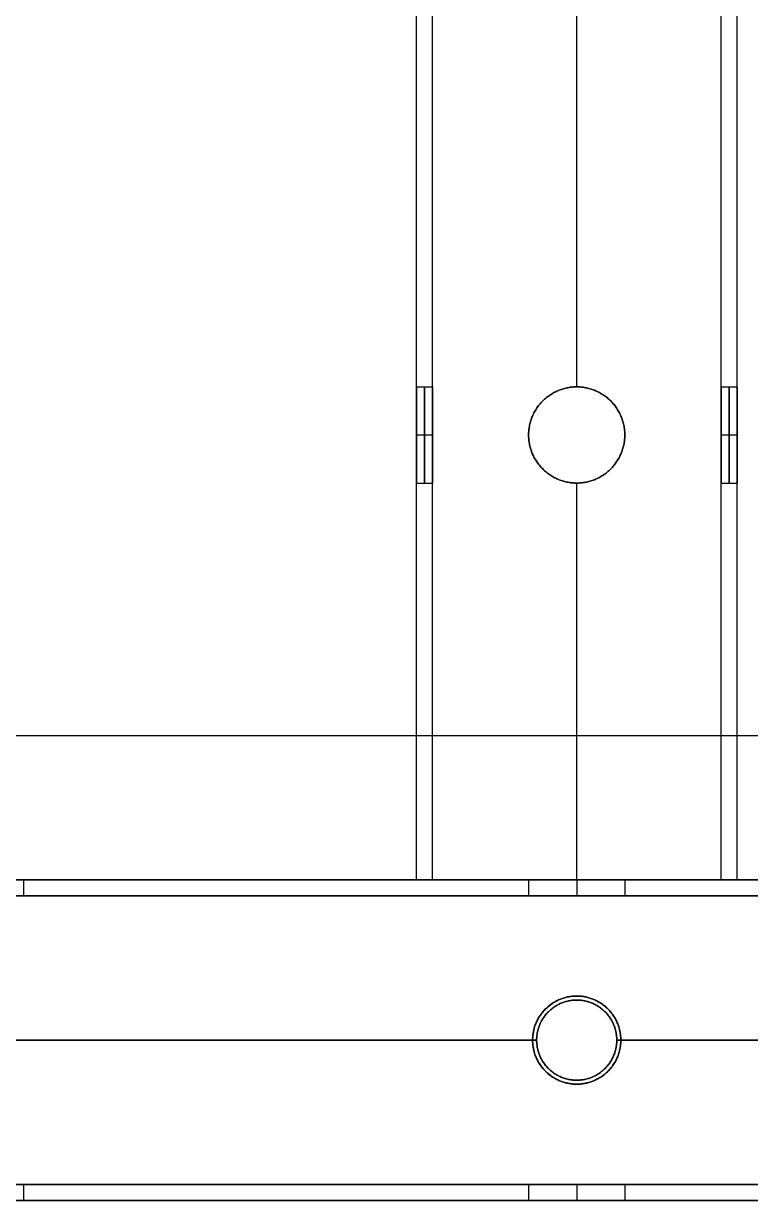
# Model space of a CAD drawing. Header units: millimetres. Extents: x -6529 to 809, y -8611 to 207.
# Drawn here: x -5404.6 to -5313.9, y -5087.9 to -4941.1 of the extents above; entities that cross this region are included whole.
import ezdxf

# ---------------------------------------------------------------- set-up
doc = ezdxf.new("R2010")
doc.units = ezdxf.units.MM
doc.header["$MEASUREMENT"] = 0
for name, color, linetype, true_color in [('gaten$11mm', 7, 'Continuous', 0xff6a35), ('platen', 7, 'Continuous', 0x007f00), ('staal', 5, 'Continuous', 0x0000ff)]:
    doc.layers.add(name, color=color, linetype=linetype, true_color=true_color)

# ---------------------------------------------------------------- blocks, each defined once
blk = doc.blocks.new('plaat base')
at = {"layer": 'platen'}
for points in [[(958, 0), (808, 0), (658, 0)], [(958, 0, 18), (808, 0, 18), (658, 0, 18)], [(958, 0, 9), (808, 0, 9), (658, 0, 9)]]:
    blk.add_open_spline(points, degree=2, dxfattribs=at)
blk = doc.blocks.new('top plaat')
at = {"layer": 'platen'}
for p, q in [((695.5, 25.5), (695.5, 25.5, 18)), ((690, 20), (690, 20, 18)), ((701, 20), (701, 20, 18)), ((695.5, 14.5), (695.5, 14.5, 18))]:
    blk.add_line(p, q, dxfattribs=at)
for points in [[(1276, 40), (967, 40), (658, 40)], [(1276, 40, 18), (967, 40, 18), (658, 40, 18)], [(1276, 40, 9), (967, 40, 9), (658, 40, 9)]]:
    blk.add_open_spline(points, degree=2, dxfattribs=at)
for points, knots in [([(695.5, 25.5), (701, 25.5), (701, 20), (701, 14.5), (695.5, 14.5), (690, 14.5), (690, 20), (690, 25.5), (695.5, 25.5)], [-31.415927, -31.415927, -31.415927, -23.561945, -23.561945, -15.707963, -15.707963, -7.853982, -7.853982, 0, 0, 0]), ([(695.5, 25.5, 18), (701, 25.5, 18), (701, 20, 18), (701, 14.5, 18), (695.5, 14.5, 18), (690, 14.5, 18), (690, 20, 18), (690, 25.5, 18), (695.5, 25.5, 18)], [-31.415927, -31.415927, -31.415927, -23.561945, -23.561945, -15.707963, -15.707963, -7.853982, -7.853982, 0, 0, 0]), ([(695.5, 25.5, 9), (690, 25.5, 9), (690, 20, 9), (690, 14.5, 9), (695.5, 14.5, 9), (701, 14.5, 9), (701, 20, 9), (701, 25.5, 9), (695.5, 25.5, 9)], [0, 0, 0, 7.853982, 7.853982, 15.707963, 15.707963, 23.561945, 23.561945, 31.415927, 31.415927, 31.415927])]:
    blk.add_rational_spline(points, [1, 0.707106781187, 1, 0.707106781187, 1, 0.707106781187, 1, 0.707106781187, 1], degree=2, knots=knots, dxfattribs=at)

msp = doc.modelspace()

# ---------------------------------------------------------------- linework, layer by layer
at = {"layer": 'gaten$11mm'}
msp.add_circle((-5335.61, -5067.89), 5.5, dxfattribs=at)
at = {"layer": 'staal'}
for p, q in [((-5355.61, -4986.39, 1296), (-5353.61, -4986.39, 1296)), ((-5335.61, -4986.39, 1278), (-5335.61, -4986.39, 1276)), ((-5335.61, -4986.39, 1316), (-5335.61, -4986.39, 1314)), ((-5317.61, -4986.39, 1296), (-5315.61, -4986.39, 1296)), ((-5355.61, -4992.39, 1302), (-5353.61, -4992.39, 1302)), ((-5355.61, -4992.39, 1290), (-5353.61, -4992.39, 1290)), ((-5341.61, -4992.39, 1278), (-5341.61, -4992.39, 1276)), ((-5341.61, -4992.39, 1316), (-5341.61, -4992.39, 1314)), ((-5329.61, -4992.39, 1278), (-5329.61, -4992.39, 1276)), ((-5329.61, -4992.39, 1316), (-5329.61, -4992.39, 1314)), ((-5317.61, -4992.39, 1302), (-5315.61, -4992.39, 1302)), ((-5317.61, -4992.39, 1290), (-5315.61, -4992.39, 1290)), ((-5355.61, -4998.39, 1296), (-5353.61, -4998.39, 1296)), ((-5335.61, -4998.39, 1278), (-5335.61, -4998.39, 1276)), ((-5335.61, -4998.39, 1316), (-5335.61, -4998.39, 1314)), ((-5317.61, -4998.39, 1296), (-5315.61, -4998.39, 1296)), ((-5404.61, -5047.89, 20), (-5404.61, -5049.89, 20)), ((-5355.61, -5047.89, 1296), (-5353.61, -5047.89, 1296)), ((-5341.61, -5047.89, 1296), (-5341.61, -5049.89, 1296)), ((-5341.61, -5047.89, 20), (-5341.61, -5049.89, 20)), ((-5335.61, -5047.89, 1316), (-5335.61, -5047.89, 1314)), ((-5335.61, -5047.89, 1278), (-5335.61, -5047.89, 1276)), ((-5335.61, -5047.89, 1302), (-5335.61, -5049.89, 1302)), ((-5335.61, -5047.89, 1290), (-5335.61, -5049.89, 1290)), ((-5335.61, -5047.89, 26), (-5335.61, -5049.89, 26)), ((-5335.61, -5047.89, 14), (-5335.61, -5049.89, 14)), ((-5329.61, -5047.89, 1296), (-5329.61, -5049.89, 1296)), ((-5329.61, -5047.89, 20), (-5329.61, -5049.89, 20)), ((-5317.61, -5047.89, 1296), (-5315.61, -5047.89, 1296)), ((-5335.61, -5062.89, 1276), (-5335.61, -5062.89, 1278)), ((-5335.61, -5062.89, 1314), (-5335.61, -5062.89, 1316)), ((-5335.61, -5062.89), (-5335.61, -5062.89, 2)), ((-5335.61, -5062.89, 38), (-5335.61, -5062.89, 40)), ((-5340.61, -5067.89, 1314), (-5340.61, -5067.89, 1316)), ((-5340.61, -5067.89, 1276), (-5340.61, -5067.89, 1278)), ((-5340.61, -5067.89, 38), (-5340.61, -5067.89, 40)), ((-5340.61, -5067.89), (-5340.61, -5067.89, 2)), ((-5330.61, -5067.89, 1314), (-5330.61, -5067.89, 1316)), ((-5330.61, -5067.89, 1276), (-5330.61, -5067.89, 1278)), ((-5330.61, -5067.89, 38), (-5330.61, -5067.89, 40)), ((-5330.61, -5067.89), (-5330.61, -5067.89, 2)), ((-5335.61, -5072.89, 1314), (-5335.61, -5072.89, 1316)), ((-5335.61, -5072.89, 1276), (-5335.61, -5072.89, 1278)), ((-5335.61, -5072.89, 38), (-5335.61, -5072.89, 40)), ((-5335.61, -5072.89), (-5335.61, -5072.89, 2)), ((-5404.61, -5085.89, 20), (-5404.61, -5087.89, 20)), ((-5341.61, -5085.89, 1296), (-5341.61, -5087.89, 1296)), ((-5341.61, -5085.89, 20), (-5341.61, -5087.89, 20)), ((-5335.61, -5085.89, 1302), (-5335.61, -5087.89, 1302)), ((-5335.61, -5085.89, 1290), (-5335.61, -5087.89, 1290)), ((-5335.61, -5085.89, 26), (-5335.61, -5087.89, 26)), ((-5335.61, -5085.89, 14), (-5335.61, -5087.89, 14)), ((-5329.61, -5085.89, 1296), (-5329.61, -5087.89, 1296)), ((-5329.61, -5085.89, 20), (-5329.61, -5087.89, 20))]:
    msp.add_line(p, q, dxfattribs=at)
for points in [[(-4640.11, -5087.89), (-5956.11, -5087.89), (-5956.11, -3771.89), (-4640.11, -3771.89)], [(-4680.11, -5047.89), (-5916.11, -5047.89), (-5916.11, -3811.89), (-4680.11, -3811.89)]]:
    msp.add_lwpolyline(points, close=True, dxfattribs=at)
for centre in [(-5335.61, -5067.89, 1276), (-5335.61, -5067.89, 1315), (-5335.61, -5067.89, 1277), (-5335.61, -5067.89), (-5335.61, -5067.89, 39), (-5335.61, -5067.89, 1)]:
    msp.add_circle(centre, 5, dxfattribs=at)
for points in [[(-5355.61, -5047.89, 1276), (-5355.61, -4730.14, 1276), (-5355.61, -4412.39, 1276)], [(-5355.61, -5047.89, 1316), (-5355.61, -4730.14, 1316), (-5355.61, -4412.39, 1316)], [(-5353.61, -5047.89, 1278), (-5353.61, -4730.14, 1278), (-5353.61, -4412.39, 1278)], [(-5353.61, -5047.89, 1314), (-5353.61, -4730.14, 1314), (-5353.61, -4412.39, 1314)], [(-5317.61, -5047.89, 1278), (-5317.61, -4730.14, 1278), (-5317.61, -4412.39, 1278)], [(-5317.61, -5047.89, 1314), (-5317.61, -4730.14, 1314), (-5317.61, -4412.39, 1314)], [(-5315.61, -5047.89, 1276), (-5315.61, -4730.14, 1276), (-5315.61, -4412.39, 1276)], [(-5315.61, -5047.89, 1316), (-5315.61, -4730.14, 1316), (-5315.61, -4412.39, 1316)], [(-5355.61, -4986.39, 1296), (-5355.61, -4954.89, 1296), (-5355.61, -4923.39, 1296)], [(-5353.61, -4986.39, 1296), (-5353.61, -4954.89, 1296), (-5353.61, -4923.39, 1296)], [(-5335.61, -4986.39, 1276), (-5335.61, -4954.89, 1276), (-5335.61, -4923.39, 1276)], [(-5335.61, -4986.39, 1316), (-5335.61, -4954.89, 1316), (-5335.61, -4923.39, 1316)], [(-5335.61, -4986.39, 1278), (-5335.61, -4954.89, 1278), (-5335.61, -4923.39, 1278)], [(-5335.61, -4986.39, 1314), (-5335.61, -4954.89, 1314), (-5335.61, -4923.39, 1314)], [(-5317.61, -4986.39, 1296), (-5317.61, -4954.89, 1296), (-5317.61, -4923.39, 1296)], [(-5315.61, -4986.39, 1296), (-5315.61, -4954.89, 1296), (-5315.61, -4923.39, 1296)], [(-5355.61, -5047.89, 1296), (-5355.61, -5023.14, 1296), (-5355.61, -4998.39, 1296)], [(-5353.61, -5047.89, 1296), (-5353.61, -5023.14, 1296), (-5353.61, -4998.39, 1296)], [(-5335.61, -5047.89, 1276), (-5335.61, -5023.14, 1276), (-5335.61, -4998.39, 1276)], [(-5335.61, -5047.89, 1316), (-5335.61, -5023.14, 1316), (-5335.61, -4998.39, 1316)], [(-5335.61, -5047.89, 1278), (-5335.61, -5023.14, 1278), (-5335.61, -4998.39, 1278)], [(-5335.61, -5047.89, 1314), (-5335.61, -5023.14, 1314), (-5335.61, -4998.39, 1314)], [(-5317.61, -5047.89, 1296), (-5317.61, -5023.14, 1296), (-5317.61, -4998.39, 1296)], [(-5315.61, -5047.89, 1296), (-5315.61, -5023.14, 1296), (-5315.61, -4998.39, 1296)], [(-4680.11, -5047.89, 1276), (-5298.11, -5047.89, 1276), (-5916.11, -5047.89, 1276)], [(-4680.11, -5047.89, 1316), (-5298.11, -5047.89, 1316), (-5916.11, -5047.89, 1316)], [(-5916.11, -5047.89), (-5298.11, -5047.89), (-4680.11, -5047.89)], [(-5916.11, -5047.89, 40), (-5298.11, -5047.89, 40), (-4680.11, -5047.89, 40)], [(-5341.61, -5047.89, 1296), (-5373.11, -5047.89, 1296), (-5404.61, -5047.89, 1296)], [(-5404.61, -5047.89, 20), (-5373.11, -5047.89, 20), (-5341.61, -5047.89, 20)], [(-5355.61, -5047.89, 1276), (-5335.61, -5047.89, 1276), (-5315.61, -5047.89, 1276)], [(-5315.61, -5047.89, 1316), (-5335.61, -5047.89, 1316), (-5355.61, -5047.89, 1316)], [(-5355.61, -5047.89, 1316), (-5355.61, -5047.89, 1296), (-5355.61, -5047.89, 1276)], [(-5317.61, -5047.89, 1278), (-5335.61, -5047.89, 1278), (-5353.61, -5047.89, 1278)], [(-5353.61, -5047.89, 1278), (-5353.61, -5047.89, 1296), (-5353.61, -5047.89, 1314)], [(-5353.61, -5047.89, 1314), (-5335.61, -5047.89, 1314), (-5317.61, -5047.89, 1314)], [(-5266.61, -5047.89, 1296), (-5298.11, -5047.89, 1296), (-5329.61, -5047.89, 1296)], [(-5329.61, -5047.89, 20), (-5298.11, -5047.89, 20), (-5266.61, -5047.89, 20)], [(-5317.61, -5047.89, 1314), (-5317.61, -5047.89, 1296), (-5317.61, -5047.89, 1278)], [(-5315.61, -5047.89, 1276), (-5315.61, -5047.89, 1296), (-5315.61, -5047.89, 1316)], [(-4678.11, -5049.89, 1314), (-5298.11, -5049.89, 1314), (-5918.11, -5049.89, 1314)], [(-4678.11, -5049.89, 1278), (-5298.11, -5049.89, 1278), (-5918.11, -5049.89, 1278)], [(-5918.11, -5049.89, 38), (-5298.11, -5049.89, 38), (-4678.11, -5049.89, 38)], [(-5918.11, -5049.89, 2), (-5298.11, -5049.89, 2), (-4678.11, -5049.89, 2)], [(-5341.61, -5049.89, 1296), (-5373.11, -5049.89, 1296), (-5404.61, -5049.89, 1296)], [(-5404.61, -5049.89, 20), (-5373.11, -5049.89, 20), (-5341.61, -5049.89, 20)], [(-5266.61, -5049.89, 1296), (-5298.11, -5049.89, 1296), (-5329.61, -5049.89, 1296)], [(-5329.61, -5049.89, 20), (-5298.11, -5049.89, 20), (-5266.61, -5049.89, 20)], [(-5340.61, -5067.89, 1316), (-5373.11, -5067.89, 1316), (-5405.61, -5067.89, 1316)], [(-5340.61, -5067.89, 1314), (-5373.11, -5067.89, 1314), (-5405.61, -5067.89, 1314)], [(-5340.61, -5067.89, 1278), (-5373.11, -5067.89, 1278), (-5405.61, -5067.89, 1278)], [(-5340.61, -5067.89, 1276), (-5373.11, -5067.89, 1276), (-5405.61, -5067.89, 1276)], [(-5405.61, -5067.89, 40), (-5373.11, -5067.89, 40), (-5340.61, -5067.89, 40)], [(-5405.61, -5067.89, 38), (-5373.11, -5067.89, 38), (-5340.61, -5067.89, 38)], [(-5405.61, -5067.89, 2), (-5373.11, -5067.89, 2), (-5340.61, -5067.89, 2)], [(-5405.61, -5067.89), (-5373.11, -5067.89), (-5340.61, -5067.89)], [(-5265.61, -5067.89, 1316), (-5298.11, -5067.89, 1316), (-5330.61, -5067.89, 1316)], [(-5265.61, -5067.89, 1314), (-5298.11, -5067.89, 1314), (-5330.61, -5067.89, 1314)], [(-5265.61, -5067.89, 1278), (-5298.11, -5067.89, 1278), (-5330.61, -5067.89, 1278)], [(-5265.61, -5067.89, 1276), (-5298.11, -5067.89, 1276), (-5330.61, -5067.89, 1276)], [(-5330.61, -5067.89, 40), (-5298.11, -5067.89, 40), (-5265.61, -5067.89, 40)], [(-5330.61, -5067.89, 38), (-5298.11, -5067.89, 38), (-5265.61, -5067.89, 38)], [(-5330.61, -5067.89, 2), (-5298.11, -5067.89, 2), (-5265.61, -5067.89, 2)], [(-5330.61, -5067.89), (-5298.11, -5067.89), (-5265.61, -5067.89)], [(-4642.11, -5085.89, 1314), (-5298.11, -5085.89, 1314), (-5954.11, -5085.89, 1314)], [(-4642.11, -5085.89, 1278), (-5298.11, -5085.89, 1278), (-5954.11, -5085.89, 1278)], [(-5954.11, -5085.89, 38), (-5298.11, -5085.89, 38), (-4642.11, -5085.89, 38)], [(-5954.11, -5085.89, 2), (-5298.11, -5085.89, 2), (-4642.11, -5085.89, 2)], [(-5341.61, -5085.89, 1296), (-5373.11, -5085.89, 1296), (-5404.61, -5085.89, 1296)], [(-5404.61, -5085.89, 20), (-5373.11, -5085.89, 20), (-5341.61, -5085.89, 20)], [(-5266.61, -5085.89, 1296), (-5298.11, -5085.89, 1296), (-5329.61, -5085.89, 1296)], [(-5329.61, -5085.89, 20), (-5298.11, -5085.89, 20), (-5266.61, -5085.89, 20)], [(-4640.11, -5087.89, 1276), (-5298.11, -5087.89, 1276), (-5956.11, -5087.89, 1276)], [(-4640.11, -5087.89, 1316), (-5298.11, -5087.89, 1316), (-5956.11, -5087.89, 1316)], [(-5956.11, -5087.89), (-5298.11, -5087.89), (-4640.11, -5087.89)], [(-5956.11, -5087.89, 40), (-5298.11, -5087.89, 40), (-4640.11, -5087.89, 40)], [(-5341.61, -5087.89, 1296), (-5373.11, -5087.89, 1296), (-5404.61, -5087.89, 1296)], [(-5404.61, -5087.89, 20), (-5373.11, -5087.89, 20), (-5341.61, -5087.89, 20)], [(-5266.61, -5087.89, 1296), (-5298.11, -5087.89, 1296), (-5329.61, -5087.89, 1296)], [(-5329.61, -5087.89, 20), (-5298.11, -5087.89, 20), (-5266.61, -5087.89, 20)]]:
    msp.add_open_spline(points, degree=2, dxfattribs=at)
for points, weights, knots in [([(-5355.61, -4992.39, 1302), (-5355.61, -4986.39, 1302), (-5355.61, -4986.39, 1296), (-5355.61, -4986.39, 1290), (-5355.61, -4992.39, 1290), (-5355.61, -4998.39, 1290), (-5355.61, -4998.39, 1296), (-5355.61, -4998.39, 1302), (-5355.61, -4992.39, 1302)], [1, 0.707106781187, 1, 0.707106781187, 1, 0.707106781187, 1, 0.707106781187, 1], [0, 0, 0, 7.853982, 7.853982, 15.707963, 15.707963, 23.561945, 23.561945, 31.415927, 31.415927, 31.415927]), ([(-5354.61, -4992.39, 1302), (-5354.61, -4986.39, 1302), (-5354.61, -4986.39, 1296), (-5354.61, -4986.39, 1290), (-5354.61, -4992.39, 1290), (-5354.61, -4998.39, 1290), (-5354.61, -4998.39, 1296), (-5354.61, -4998.39, 1302), (-5354.61, -4992.39, 1302)], [1, 0.707106781187, 1, 0.707106781187, 1, 0.707106781187, 1, 0.707106781187, 1], [0, 0, 0, 7.853982, 7.853982, 15.707963, 15.707963, 23.561945, 23.561945, 31.415927, 31.415927, 31.415927]), ([(-5353.61, -4992.39, 1302), (-5353.61, -4998.39, 1302), (-5353.61, -4998.39, 1296), (-5353.61, -4998.39, 1290), (-5353.61, -4992.39, 1290), (-5353.61, -4986.39, 1290), (-5353.61, -4986.39, 1296), (-5353.61, -4986.39, 1302), (-5353.61, -4992.39, 1302)], [1, 0.707106781187, 1, 0.707106781187, 1, 0.707106781187, 1, 0.707106781187, 1], [-31.415927, -31.415927, -31.415927, -23.561945, -23.561945, -15.707963, -15.707963, -7.853982, -7.853982, 0, 0, 0]), ([(-5329.61, -4992.39, 1276), (-5329.61, -4998.39, 1276), (-5335.61, -4998.39, 1276), (-5341.61, -4998.39, 1276), (-5341.61, -4992.39, 1276), (-5341.61, -4986.39, 1276), (-5335.61, -4986.39, 1276), (-5329.61, -4986.39, 1276), (-5329.61, -4992.39, 1276)], [1, 0.707106781187, 1, 0.707106781187, 1, 0.707106781187, 1, 0.707106781187, 1], [-31.415927, -31.415927, -31.415927, -23.561945, -23.561945, -15.707963, -15.707963, -7.853982, -7.853982, 0, 0, 0]), ([(-5329.61, -4992.39, 1316), (-5329.61, -4986.39, 1316), (-5335.61, -4986.39, 1316), (-5341.61, -4986.39, 1316), (-5341.61, -4992.39, 1316), (-5341.61, -4998.39, 1316), (-5335.61, -4998.39, 1316), (-5329.61, -4998.39, 1316), (-5329.61, -4992.39, 1316)], [1, 0.707106781187, 1, 0.707106781187, 1, 0.707106781187, 1, 0.707106781187, 1], [0, 0, 0, 7.853982, 7.853982, 15.707963, 15.707963, 23.561945, 23.561945, 31.415927, 31.415927, 31.415927]), ([(-5329.61, -4992.39, 1278), (-5329.61, -4986.39, 1278), (-5335.61, -4986.39, 1278), (-5341.61, -4986.39, 1278), (-5341.61, -4992.39, 1278), (-5341.61, -4998.39, 1278), (-5335.61, -4998.39, 1278), (-5329.61, -4998.39, 1278), (-5329.61, -4992.39, 1278)], [1, 0.707106781187, 1, 0.707106781187, 1, 0.707106781187, 1, 0.707106781187, 1], [0, 0, 0, 7.853982, 7.853982, 15.707963, 15.707963, 23.561945, 23.561945, 31.415927, 31.415927, 31.415927]), ([(-5329.61, -4992.39, 1314), (-5329.61, -4998.39, 1314), (-5335.61, -4998.39, 1314), (-5341.61, -4998.39, 1314), (-5341.61, -4992.39, 1314), (-5341.61, -4986.39, 1314), (-5335.61, -4986.39, 1314), (-5329.61, -4986.39, 1314), (-5329.61, -4992.39, 1314)], [1, 0.707106781187, 1, 0.707106781187, 1, 0.707106781187, 1, 0.707106781187, 1], [-31.415927, -31.415927, -31.415927, -23.561945, -23.561945, -15.707963, -15.707963, -7.853982, -7.853982, 0, 0, 0]), ([(-5329.61, -4992.39, 1277), (-5329.61, -4986.39, 1277), (-5335.61, -4986.39, 1277), (-5341.61, -4986.39, 1277), (-5341.61, -4992.39, 1277), (-5341.61, -4998.39, 1277), (-5335.61, -4998.39, 1277), (-5329.61, -4998.39, 1277), (-5329.61, -4992.39, 1277)], [1, 0.707106781187, 1, 0.707106781187, 1, 0.707106781187, 1, 0.707106781187, 1], [0, 0, 0, 7.853982, 7.853982, 15.707963, 15.707963, 23.561945, 23.561945, 31.415927, 31.415927, 31.415927]), ([(-5329.61, -4992.39, 1315), (-5329.61, -4986.39, 1315), (-5335.61, -4986.39, 1315), (-5341.61, -4986.39, 1315), (-5341.61, -4992.39, 1315), (-5341.61, -4998.39, 1315), (-5335.61, -4998.39, 1315), (-5329.61, -4998.39, 1315), (-5329.61, -4992.39, 1315)], [1, 0.707106781187, 1, 0.707106781187, 1, 0.707106781187, 1, 0.707106781187, 1], [0, 0, 0, 7.853982, 7.853982, 15.707963, 15.707963, 23.561945, 23.561945, 31.415927, 31.415927, 31.415927]), ([(-5317.61, -4992.39, 1302), (-5317.61, -4986.39, 1302), (-5317.61, -4986.39, 1296), (-5317.61, -4986.39, 1290), (-5317.61, -4992.39, 1290), (-5317.61, -4998.39, 1290), (-5317.61, -4998.39, 1296), (-5317.61, -4998.39, 1302), (-5317.61, -4992.39, 1302)], [0.999999860338, 0.707106851018, 1, 0.707106781187, 1, 0.707106781187, 1, 0.707106851018, 0.999999860338], [0, 0, 0, 7.853981, 7.853981, 15.707963, 15.707963, 23.561946, 23.561946, 31.415927, 31.415927, 31.415927]), ([(-5316.61, -4992.39, 1302), (-5316.61, -4986.39, 1302), (-5316.61, -4986.39, 1296), (-5316.61, -4986.39, 1290), (-5316.61, -4992.39, 1290), (-5316.61, -4998.39, 1290), (-5316.61, -4998.39, 1296), (-5316.61, -4998.39, 1302), (-5316.61, -4992.39, 1302)], [1, 0.707106781187, 1, 0.707106781187, 1, 0.707106781187, 1, 0.707106781187, 1], [0, 0, 0, 7.853982, 7.853982, 15.707963, 15.707963, 23.561945, 23.561945, 31.415927, 31.415927, 31.415927]), ([(-5315.61, -4992.39, 1302), (-5315.61, -4998.39, 1302), (-5315.61, -4998.39, 1296), (-5315.61, -4998.39, 1290), (-5315.61, -4992.39, 1290), (-5315.61, -4986.39, 1290), (-5315.61, -4986.39, 1296), (-5315.61, -4986.39, 1302), (-5315.61, -4992.39, 1302)], [1, 0.707106781187, 1, 0.707106781187, 1, 0.707106781187, 1, 0.707106781187, 1], [-31.415927, -31.415927, -31.415927, -23.561945, -23.561945, -15.707963, -15.707963, -7.853982, -7.853982, 0, 0, 0]), ([(-5410.61, -5047.89, 26), (-5416.61, -5047.89, 26), (-5416.61, -5047.89, 20), (-5416.61, -5047.89, 14), (-5410.61, -5047.89, 14), (-5404.61, -5047.89, 14), (-5404.61, -5047.89, 20), (-5404.61, -5047.89, 26), (-5410.61, -5047.89, 26)], [1, 0.707106781187, 1, 0.707106781187, 1, 0.707106781187, 1, 0.707106781187, 1], [0, 0, 0, 7.853982, 7.853982, 15.707963, 15.707963, 23.561945, 23.561945, 31.415927, 31.415927, 31.415927]), ([(-5335.61, -5047.89, 1302), (-5329.61, -5047.89, 1302), (-5329.61, -5047.89, 1296), (-5329.61, -5047.89, 1290), (-5335.61, -5047.89, 1290), (-5341.61, -5047.89, 1290), (-5341.61, -5047.89, 1296), (-5341.61, -5047.89, 1302), (-5335.61, -5047.89, 1302)], [1, 0.707106781187, 1, 0.707106781187, 1, 0.707106781187, 1, 0.707106781187, 1], [0, 0, 0, 7.853982, 7.853982, 15.707963, 15.707963, 23.561945, 23.561945, 31.415927, 31.415927, 31.415927]), ([(-5335.61, -5047.89, 26), (-5341.61, -5047.89, 26), (-5341.61, -5047.89, 20), (-5341.61, -5047.89, 14), (-5335.61, -5047.89, 14), (-5329.61, -5047.89, 14), (-5329.61, -5047.89, 20), (-5329.61, -5047.89, 26), (-5335.61, -5047.89, 26)], [1, 0.707106781187, 1, 0.707106781187, 1, 0.707106781187, 1, 0.707106781187, 1], [0, 0, 0, 7.853982, 7.853982, 15.707963, 15.707963, 23.561945, 23.561945, 31.415927, 31.415927, 31.415927]), ([(-5410.61, -5049.89, 26), (-5404.61, -5049.89, 26), (-5404.61, -5049.89, 20), (-5404.61, -5049.89, 14), (-5410.61, -5049.89, 14), (-5416.61, -5049.89, 14), (-5416.61, -5049.89, 20), (-5416.61, -5049.89, 26), (-5410.61, -5049.89, 26)], [1, 0.707106781187, 1, 0.707106781187, 1, 0.707106781187, 1, 0.707106781187, 1], [-31.415927, -31.415927, -31.415927, -23.561945, -23.561945, -15.707963, -15.707963, -7.853982, -7.853982, 0, 0, 0]), ([(-5335.61, -5049.89, 1302), (-5341.61, -5049.89, 1302), (-5341.61, -5049.89, 1296), (-5341.61, -5049.89, 1290), (-5335.61, -5049.89, 1290), (-5329.61, -5049.89, 1290), (-5329.61, -5049.89, 1296), (-5329.61, -5049.89, 1302), (-5335.61, -5049.89, 1302)], [0.999999860338, 0.707106851018, 1, 0.707106781187, 1, 0.707106781187, 1, 0.707106851018, 0.999999860338], [-31.415927, -31.415927, -31.415927, -23.561946, -23.561946, -15.707963, -15.707963, -7.853981, -7.853981, 0, 0, 0]), ([(-5335.61, -5049.89, 26), (-5329.61, -5049.89, 26), (-5329.61, -5049.89, 20), (-5329.61, -5049.89, 14), (-5335.61, -5049.89, 14), (-5341.61, -5049.89, 14), (-5341.61, -5049.89, 20), (-5341.61, -5049.89, 26), (-5335.61, -5049.89, 26)], [0.999999860338, 0.707106851018, 1, 0.707106781187, 1, 0.707106781187, 1, 0.707106851018, 0.999999860338], [-31.415927, -31.415927, -31.415927, -23.561946, -23.561946, -15.707963, -15.707963, -7.853981, -7.853981, 0, 0, 0]), ([(-5335.61, -5062.89, 1316), (-5340.61, -5062.89, 1316), (-5340.61, -5067.89, 1316), (-5340.61, -5072.89, 1316), (-5335.61, -5072.89, 1316), (-5330.61, -5072.89, 1316), (-5330.61, -5067.89, 1316), (-5330.61, -5062.89, 1316), (-5335.61, -5062.89, 1316)], [1, 0.707106781187, 1, 0.707106781187, 1, 0.707106781187, 1, 0.707106781187, 1], [-31.415927, -31.415927, -31.415927, -23.561945, -23.561945, -15.707963, -15.707963, -7.853982, -7.853982, 0, 0, 0]), ([(-5335.61, -5062.89, 1314), (-5330.61, -5062.89, 1314), (-5330.61, -5067.89, 1314), (-5330.61, -5072.89, 1314), (-5335.61, -5072.89, 1314), (-5340.61, -5072.89, 1314), (-5340.61, -5067.89, 1314), (-5340.61, -5062.89, 1314), (-5335.61, -5062.89, 1314)], [1, 0.707106781187, 1, 0.707106781187, 1, 0.707106781187, 1, 0.707106781187, 1], [0, 0, 0, 7.853982, 7.853982, 15.707963, 15.707963, 23.561945, 23.561945, 31.415927, 31.415927, 31.415927]), ([(-5335.61, -5062.89, 1278), (-5340.61, -5062.89, 1278), (-5340.61, -5067.89, 1278), (-5340.61, -5072.89, 1278), (-5335.61, -5072.89, 1278), (-5330.61, -5072.89, 1278), (-5330.61, -5067.89, 1278), (-5330.61, -5062.89, 1278), (-5335.61, -5062.89, 1278)], [1, 0.707106781187, 1, 0.707106781187, 1, 0.707106781187, 1, 0.707106781187, 1], [-31.415927, -31.415927, -31.415927, -23.561945, -23.561945, -15.707963, -15.707963, -7.853982, -7.853982, 0, 0, 0]), ([(-5335.61, -5062.89, 40), (-5330.61, -5062.89, 40), (-5330.61, -5067.89, 40), (-5330.61, -5072.89, 40), (-5335.61, -5072.89, 40), (-5340.61, -5072.89, 40), (-5340.61, -5067.89, 40), (-5340.61, -5062.89, 40), (-5335.61, -5062.89, 40)], [1, 0.707106781187, 1, 0.707106781187, 1, 0.707106781187, 1, 0.707106781187, 1], [-31.415927, -31.415927, -31.415927, -23.561945, -23.561945, -15.707963, -15.707963, -7.853982, -7.853982, 0, 0, 0]), ([(-5335.61, -5062.89, 38), (-5340.61, -5062.89, 38), (-5340.61, -5067.89, 38), (-5340.61, -5072.89, 38), (-5335.61, -5072.89, 38), (-5330.61, -5072.89, 38), (-5330.61, -5067.89, 38), (-5330.61, -5062.89, 38), (-5335.61, -5062.89, 38)], [1, 0.707106781187, 1, 0.707106781187, 1, 0.707106781187, 1, 0.707106781187, 1], [0, 0, 0, 7.853982, 7.853982, 15.707963, 15.707963, 23.561945, 23.561945, 31.415927, 31.415927, 31.415927]), ([(-5335.61, -5062.89, 2), (-5330.61, -5062.89, 2), (-5330.61, -5067.89, 2), (-5330.61, -5072.89, 2), (-5335.61, -5072.89, 2), (-5340.61, -5072.89, 2), (-5340.61, -5067.89, 2), (-5340.61, -5062.89, 2), (-5335.61, -5062.89, 2)], [1, 0.707106781187, 1, 0.707106781187, 1, 0.707106781187, 1, 0.707106781187, 1], [-31.415927, -31.415927, -31.415927, -23.561945, -23.561945, -15.707963, -15.707963, -7.853982, -7.853982, 0, 0, 0]), ([(-5410.61, -5085.89, 26), (-5416.61, -5085.89, 26), (-5416.61, -5085.89, 20), (-5416.61, -5085.89, 14), (-5410.61, -5085.89, 14), (-5404.61, -5085.89, 14), (-5404.61, -5085.89, 20), (-5404.61, -5085.89, 26), (-5410.61, -5085.89, 26)], [1, 0.707106781187, 1, 0.707106781187, 1, 0.707106781187, 1, 0.707106781187, 1], [0, 0, 0, 7.853982, 7.853982, 15.707963, 15.707963, 23.561945, 23.561945, 31.415927, 31.415927, 31.415927]), ([(-5335.61, -5085.89, 1302), (-5329.61, -5085.89, 1302), (-5329.61, -5085.89, 1296), (-5329.61, -5085.89, 1290), (-5335.61, -5085.89, 1290), (-5341.61, -5085.89, 1290), (-5341.61, -5085.89, 1296), (-5341.61, -5085.89, 1302), (-5335.61, -5085.89, 1302)], [1, 0.707106781187, 1, 0.707106781187, 1, 0.707106781187, 1, 0.707106781187, 1], [0, 0, 0, 7.853982, 7.853982, 15.707963, 15.707963, 23.561945, 23.561945, 31.415927, 31.415927, 31.415927]), ([(-5335.61, -5085.89, 26), (-5341.61, -5085.89, 26), (-5341.61, -5085.89, 20), (-5341.61, -5085.89, 14), (-5335.61, -5085.89, 14), (-5329.61, -5085.89, 14), (-5329.61, -5085.89, 20), (-5329.61, -5085.89, 26), (-5335.61, -5085.89, 26)], [1, 0.707106781187, 1, 0.707106781187, 1, 0.707106781187, 1, 0.707106781187, 1], [0, 0, 0, 7.853982, 7.853982, 15.707963, 15.707963, 23.561945, 23.561945, 31.415927, 31.415927, 31.415927]), ([(-5410.61, -5087.89, 26), (-5404.61, -5087.89, 26), (-5404.61, -5087.89, 20), (-5404.61, -5087.89, 14), (-5410.61, -5087.89, 14), (-5416.61, -5087.89, 14), (-5416.61, -5087.89, 20), (-5416.61, -5087.89, 26), (-5410.61, -5087.89, 26)], [1, 0.707106781187, 1, 0.707106781187, 1, 0.707106781187, 1, 0.707106781187, 1], [-31.415927, -31.415927, -31.415927, -23.561945, -23.561945, -15.707963, -15.707963, -7.853982, -7.853982, 0, 0, 0]), ([(-5335.61, -5087.89, 1302), (-5341.61, -5087.89, 1302), (-5341.61, -5087.89, 1296), (-5341.61, -5087.89, 1290), (-5335.61, -5087.89, 1290), (-5329.61, -5087.89, 1290), (-5329.61, -5087.89, 1296), (-5329.61, -5087.89, 1302), (-5335.61, -5087.89, 1302)], [1, 0.707106781187, 1, 0.707106781187, 1, 0.707106781187, 1, 0.707106781187, 1], [-31.415927, -31.415927, -31.415927, -23.561945, -23.561945, -15.707963, -15.707963, -7.853982, -7.853982, 0, 0, 0]), ([(-5335.61, -5087.89, 26), (-5329.61, -5087.89, 26), (-5329.61, -5087.89, 20), (-5329.61, -5087.89, 14), (-5335.61, -5087.89, 14), (-5341.61, -5087.89, 14), (-5341.61, -5087.89, 20), (-5341.61, -5087.89, 26), (-5335.61, -5087.89, 26)], [1, 0.707106781187, 1, 0.707106781187, 1, 0.707106781187, 1, 0.707106781187, 1], [-31.415927, -31.415927, -31.415927, -23.561945, -23.561945, -15.707963, -15.707963, -7.853982, -7.853982, 0, 0, 0])]:
    msp.add_rational_spline(points, weights, degree=2, knots=knots, dxfattribs=at)

# ---------------------------------------------------------------- block references
at = {"layer": 'platen', "rotation": 180}
for name, p in [('plaat base', (-4640.11, -5029.89, 40)), ('top plaat', (-4640.11, -5047.89, 1316))]:
    msp.add_blockref(name, p, dxfattribs=at)

doc.saveas('drawing.dxf')
